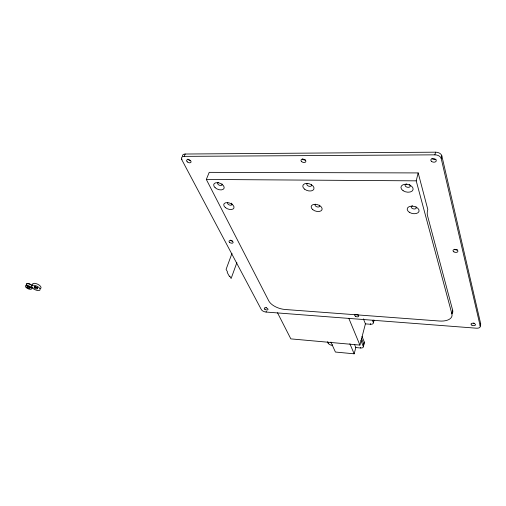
<?xml version="1.0" encoding="UTF-8"?>
<svg xmlns="http://www.w3.org/2000/svg" width="506" height="506" viewBox="0 0 506 506"><rect width="100%" height="100%" fill="white"/><g stroke="black" fill="none" stroke-linecap="round" stroke-linejoin="round"><path stroke-width="0.76" d="M181.996 159.036L181.743 159.618L261.324 309.577A3.934 1.935 18.6 0 0 266.08 312.05L476.342 328.198A4.548 2.309 11 0 0 480.232 326.142L480.668 323.707L441.833 155.842A5.515 3.599 10.2 0 0 435.546 152.179L185.215 154.026A4.744 2.834 23.8 0 0 182.419 156.095M451.902 313.897L452.649 310.21L427.45 215.442A3.352 0.822 -88.1 0 1 427.494 210.711L427.798 209.421L418.177 172.925L209.218 172.35L206.321 179.447L268.794 300.931A13.7 6.901 18 0 0 285.15 309.495L439.379 321.019A15.224 7.862 12.2 0 0 451.902 313.897L416.21 180.844L418.177 172.925M480.232 326.142L441.207 158.511L441.833 155.842M441.207 158.511A5.522 3.599 10.3 0 0 434.913 154.842L435.546 152.179M363.435 318.85L365.414 323.872L370.392 324.264A3.94 1.98 14.8 0 0 373.32 322.423L373.94 319.994M354.592 344.662L355.813 347.552L360.538 347.983A3.757 1.803 15.3 0 0 363.289 346.332L364.358 342.157L362.049 336.471M370.392 324.264L370.563 323.593M360.538 347.983L360.708 347.331M277.503 312.771L290.836 338.881L359.911 345.092L365.414 323.872M330.88 342.056L335.421 352.043L354.168 353.82L355.813 347.552M332.689 344.782L332.512 345.421A3.687 1.758 16.2 0 1 328.166 343.163L327.527 341.765M328.166 343.163L328.35 342.518M266.08 312.05L266.301 311.373M236.89 262.595L231.122 278.509L229.781 276.074L229.553 276.693L227.226 272.456L227.453 271.836L226.093 269.356L231.988 253.354M181.743 159.618A4.756 2.834 23.8 0 1 184.203 156.367L185.215 154.026M184.203 156.367L434.913 154.842M206.321 179.447L416.21 180.844M349.861 343.757L354.168 353.82M348.792 318.261L359.911 345.092M360.892 340.487L363.289 346.332M361.505 338.565L363.827 344.244A3.751 1.809 15.3 0 1 363.137 345.661M372.492 320.26L373.32 322.423M480.668 323.707A4.541 2.309 10.9 0 1 480.023 325.149M474.305 323.226A2.271 1.157 11 0 1 473.199 323.081M190.515 160.465A2.372 1.417 23.6 0 1 187.89 159.099M232.463 240.945A2.15 1.17 20.4 0 1 230.439 240.11M305.422 159.997A2.524 1.6 18 0 1 302.303 158.935M266.371 307.572A1.973 0.974 18.5 0 1 265.992 307.401M436.008 159.245A2.745 1.79 10.4 0 1 431.997 158.568M457.418 249.736A2.486 1.423 10.6 0 1 454.331 249.243M358.058 314.561A2.087 1.063 15.2 0 1 357.204 314.466M32.605 285.017A4.662 2.005 25.2 0 1 37.646 284.195A4.662 2.005 25.2 0 1 40.157 288.584M35.692 287.705A4.662 2.005 25.2 0 1 34.484 286.997M37.716 287.958A1.866 0.803 25.2 0 1 36.116 287.737A1.866 0.803 25.2 0 1 34.712 286.687M37.254 287.572A3.03 1.303 25.2 0 1 35.338 286.687M32.473 287.161A3.485 1.493 25.3 0 1 31.574 287.484M29.968 287.263A3.485 1.493 25.3 0 1 27.767 286.225M26.565 285.106A3.485 1.493 25.3 0 1 27.805 283.48A3.485 1.493 25.3 0 1 32.061 285.504M30.613 287.294A1.86 0.791 25.3 0 1 29.051 287.3A1.86 0.791 25.3 0 1 27.406 286.162M30.151 287.092A3.023 1.29 25.3 0 1 28.045 286.162M26.71 284.22A3.023 1.29 25.3 0 1 29.247 284.005A3.023 1.29 25.3 0 1 32.099 286.023M452.649 310.21A15.186 7.894 12.2 0 1 452.415 313.195M221.982 183.95A2.359 1.385 21.8 0 1 220.844 185.481A2.359 1.385 21.8 0 1 217.941 184.203A2.359 1.385 21.8 0 1 218.522 182.426M319.52 205.177A2.422 1.448 17 0 1 318.793 206.929A2.422 1.448 17 0 1 315.719 206.163A2.422 1.448 17 0 1 315.561 204.19M311.354 184.412A2.479 1.524 17.5 0 1 310.589 186.284A2.479 1.524 17.5 0 1 307.414 185.43A2.479 1.524 17.5 0 1 307.414 183.349M231.368 203.153A2.309 1.322 21 0 1 231.508 205.025A2.309 1.322 21 0 1 228.623 204.62A2.309 1.322 21 0 1 227.795 202.653M415.875 206.726A2.587 1.569 12.1 0 1 415.135 208.889A2.587 1.569 12.1 0 1 411.561 207.846A2.587 1.569 12.1 0 1 412.63 205.784M409.171 184.431A2.65 1.657 12.2 0 1 409.487 187.081A2.65 1.657 12.2 0 1 405.464 186.202A2.65 1.657 12.2 0 1 406.856 183.925M373.871 320.266A3.934 1.986 14.8 0 1 373.118 321.822M364.358 342.157A3.744 1.809 15.2 0 1 363.669 343.58M471.845 325.143A2.277 1.157 11 0 0 475.469 324.934A2.277 1.157 11 0 0 472.452 323.226A2.277 1.157 11 0 0 471.845 325.143M187.239 161.838A2.378 1.41 23.6 0 0 191.002 162.16A2.378 1.41 23.6 0 0 188.251 159.605A2.378 1.41 23.6 0 0 187.239 161.838M229.667 242.418A2.15 1.164 20.4 0 0 233.076 242.665A2.15 1.164 20.4 0 0 230.477 240.565A2.15 1.164 20.4 0 0 229.667 242.418M301.759 161.705A2.524 1.6 18.1 0 0 305.82 161.629A2.524 1.6 18.1 0 0 302.708 159.105A2.524 1.6 18.1 0 0 301.759 161.705M264.904 309.337A1.973 0.974 18.5 0 0 268.003 309.527A1.973 0.974 18.5 0 0 265.524 307.768A1.973 0.974 18.5 0 0 264.904 309.337M431.7 161.509A2.751 1.784 10.5 0 0 436.204 161.041A2.751 1.784 10.5 0 0 432.719 158.568A2.751 1.784 10.5 0 0 431.7 161.509M453.952 251.88A2.492 1.423 10.7 0 0 457.898 251.431A2.492 1.423 10.7 0 0 454.533 249.483A2.492 1.423 10.7 0 0 453.952 251.88M355.364 316.225A2.094 1.056 15.3 0 0 358.71 316.294A2.094 1.056 15.3 0 0 356.072 314.523A2.094 1.056 15.3 0 0 355.364 316.225M32.801 288.293A4.668 1.999 25.2 0 0 40.012 289.963A4.668 1.999 25.2 0 0 34.705 285.365A4.668 1.999 25.2 0 0 32.801 288.293M34.629 288.053A1.866 0.797 25.2 0 0 37.507 288.717A1.866 0.797 25.2 0 0 35.382 286.877A1.866 0.797 25.2 0 0 34.629 288.053M26.268 287.661A3.491 1.486 25.3 0 0 31.638 288.907A3.491 1.486 25.3 0 0 27.647 285.473A3.491 1.486 25.3 0 0 26.268 287.661M27.318 287.522A1.86 0.791 25.3 0 0 30.183 288.18A1.86 0.791 25.3 0 0 28.051 286.352A1.86 0.791 25.3 0 0 27.318 287.522M215.094 187.656A5.522 3.232 21.8 0 0 223.968 188.523A5.522 3.232 21.8 0 0 217.725 182.691A5.522 3.232 21.8 0 0 215.094 187.656M409.284 212.248A6.047 3.656 12.2 0 0 419.012 211.407A6.047 3.656 12.2 0 0 411.157 206.182A6.047 3.656 12.2 0 0 409.284 212.248M312.834 209.693A5.667 3.371 17 0 0 321.993 209.769A5.667 3.371 17 0 0 315.105 204.297A5.667 3.371 17 0 0 312.834 209.693M225.36 207.561A5.389 3.08 21 0 0 233.905 208.055A5.389 3.08 21 0 0 227.403 202.621A5.389 3.08 21 0 0 225.36 207.561M403.105 190.711A6.192 3.858 12.3 0 0 413.048 189.712A6.192 3.858 12.3 0 0 404.964 184.279A6.192 3.858 12.3 0 0 403.105 190.711M304.536 189.13A5.806 3.548 17.6 0 0 313.884 189.105A5.806 3.548 17.6 0 0 306.788 183.412A5.806 3.548 17.6 0 0 304.536 189.13"/></g></svg>
